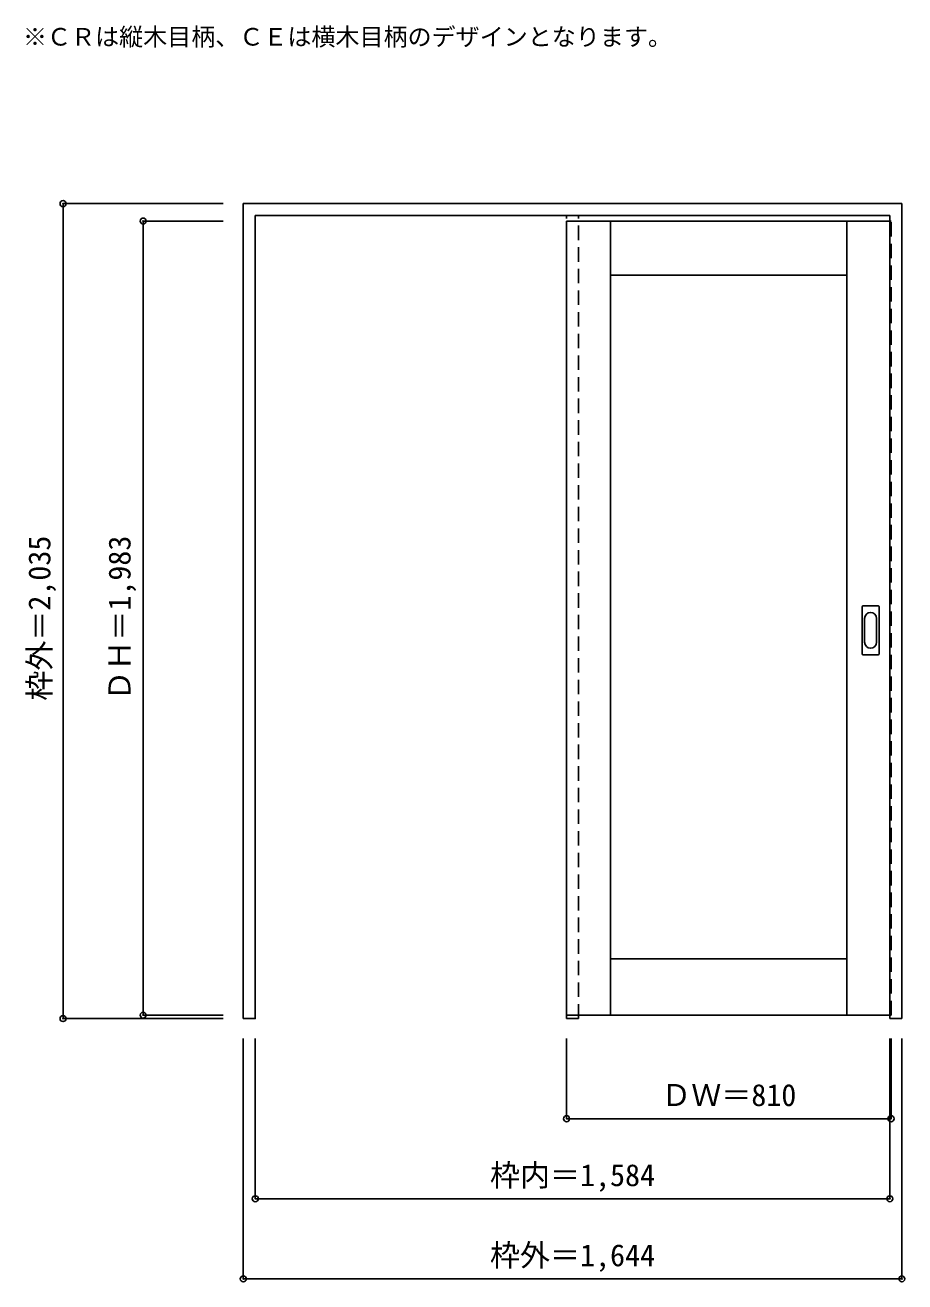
# Model space of a CAD drawing. Units: millimetres, scale not verified. Extents: x -1379 to 817, y -1260 to 1878.
import ezdxf
from ezdxf.enums import TextEntityAlignment as Align

# ---------------------------------------------------------------- set-up
doc = ezdxf.new("R2010")
doc.units = ezdxf.units.MM
doc.header["$LTSCALE"] = 30
doc.header["$PDMODE"] = 32
doc.header["$PDSIZE"] = 15
doc.linetypes.add('DASHED1', pattern=[1.8, 1.2, -0.6])
for name, color, linetype in [('0-0', 3, 'Continuous'), ('0-1_寸法', 7, 'Continuous'), ('0-2_文字', 7, 'Continuous')]:
    doc.layers.add(name, color=color, linetype=linetype)
doc.styles.add('ＭＳ ゴシック', font='')
doc.styles.get('ＭＳ ゴシック').set_extended_font_data('MS Gothic')

msp = doc.modelspace()

# ---------------------------------------------------------------- linework, layer by layer
at = {"layer": '0-0'}
for p, q in [((-834.39, -602.63), (-834.39, 1432.37)), ((-834.39, 1432.37), (809.61, 1432.37)), ((809.61, -602.63), (809.61, 1432.37)), ((-804.39, 1402.37), (779.61, 1402.37)), ((-27.39, 1388.87), (-27.39, -594.13)), ((779.61, 1388.87), (-27.39, 1388.87)), ((82.61, -594.35), (82.61, 1388.65)), ((672.61, -594.35), (672.61, 1388.65)), ((779.61, -602.63), (779.61, 1402.37)), ((82.61, 1253.65), (672.61, 1253.65)), ((710.61, 307.37), (710.61, 426.37)), ((712.11, 427.87), (751.11, 427.87)), ((752.61, 307.37), (752.61, 426.37)), ((751.11, 305.87), (712.11, 305.87)), ((672.61, -453.35), (82.61, -453.35)), ((779.61, -594.13), (-27.39, -594.13)), ((779.61, -602.63), (809.61, -602.63))]:
    msp.add_line(p, q, dxfattribs=at)
at = {"layer": '0-0', "color": 4, "linetype": 'DASHED1'}
for p, q in [((-27.39, -602.63), (-27.39, 1402.37)), ((-27.39, 1388.87), (-27.39, 1384.87)), ((2.61, -602.63), (2.61, 1402.37)), ((779.61, 1388.87), (782.61, 1388.87)), ((-27.39, -602.63), (2.61, -602.63))]:
    msp.add_line(p, q, dxfattribs=at)
at = {"layer": '0-0', "color": 7}
for p, q in [((716.61, 337.27), (716.61, 396.47)), ((746.61, 396.47), (746.61, 337.27))]:
    msp.add_line(p, q, dxfattribs=at)
at = {"layer": '0-0'}
msp.add_lwpolyline([(-834.39, -602.63), (-804.39, -602.63), (-804.39, 1402.37)], dxfattribs=at)
at = {"layer": '0-0', "color": 4, "linetype": 'DASHED1'}
msp.add_lwpolyline([(779.61, -594.13), (782.61, -594.13), (782.61, 1388.87)], dxfattribs=at)
at = {"layer": '0-0'}
for centre, start, end in [((712.11, 426.37), 90, 180), ((751.11, 426.37), 0, 90), ((712.11, 307.37), 180, 270), ((751.11, 307.37), 270, 0)]:
    msp.add_arc(centre, 1.5, start, end, dxfattribs=at)
at = {"layer": '0-0', "color": 7}
for centre, start, end in [((731.61, 396.47), 0, 180), ((731.61, 337.27), 180, 0)]:
    msp.add_arc(centre, 15, start, end, dxfattribs=at)
at = {"layer": '0-1_寸法', "color": 4}
for p, q in [((-1284.39, 1432.37), (-1284.39, -602.63)), ((-1284.39, 1432.37), (-884.39, 1432.37)), ((-1084.39, 1388.87), (-1084.39, -594.13)), ((-1084.39, 1388.87), (-884.39, 1388.87)), ((-1084.39, -594.13), (-884.39, -594.13)), ((-1284.39, -602.63), (-884.39, -602.63)), ((-27.39, -852.63), (-27.39, -652.63)), ((779.61, -1052.63), (779.61, -652.63)), ((782.61, -852.63), (782.61, -652.63)), ((809.61, -1252.63), (809.61, -652.63)), ((782.61, -852.63), (-27.39, -852.63))]:
    msp.add_line(p, q, dxfattribs=at)
for points in [[(809.61, -1252.63), (-834.39, -1252.63), (-834.39, -652.63)], [(779.61, -1052.63), (-804.39, -1052.63), (-804.39, -652.63)]]:
    msp.add_lwpolyline(points, dxfattribs=at)
at = {"layer": '0-1_寸法'}
for p in [(-1284.39, 1432.37), (-1084.39, 1388.87), (-1284.39, -602.63), (-1084.39, -594.13), (-27.39, -852.63), (782.61, -852.63), (-804.39, -1052.63), (779.61, -1052.63), (-834.39, -1252.63), (809.61, -1252.63)]:
    msp.add_point(p, dxfattribs=at)

# ---------------------------------------------------------------- texts
at = {"layer": '0-1_寸法', "style": 'ＭＳ ゴシック'}
for s, p in [('枠外＝2,035', (-1299.39, 191.12)), ('ＤＨ＝1,983', (-1099.39, 191.12))]:
    msp.add_text(s, height=54.99, rotation=90, dxfattribs=at).set_placement(p, align=Align.BOTTOM_LEFT)
for s, p in [('ＤＷ＝810', (208.86, -837.63)), ('枠内＝1,584', (-218.64, -1037.63)), ('枠外＝1,644', (-218.64, -1237.63))]:
    msp.add_text(s, height=54.99, dxfattribs=at).set_placement(p, align=Align.BOTTOM_LEFT)
at = {"layer": '0-2_文字', "style": 'ＭＳ ゴシック'}
msp.add_text('※ＣＲは縦木目柄、ＣＥは横木目柄のデザインとなります。', height=43.99, dxfattribs=at).set_placement((-1384.39, 1813.75), align=Align.BOTTOM_LEFT)

doc.saveas('drawing.dxf')
